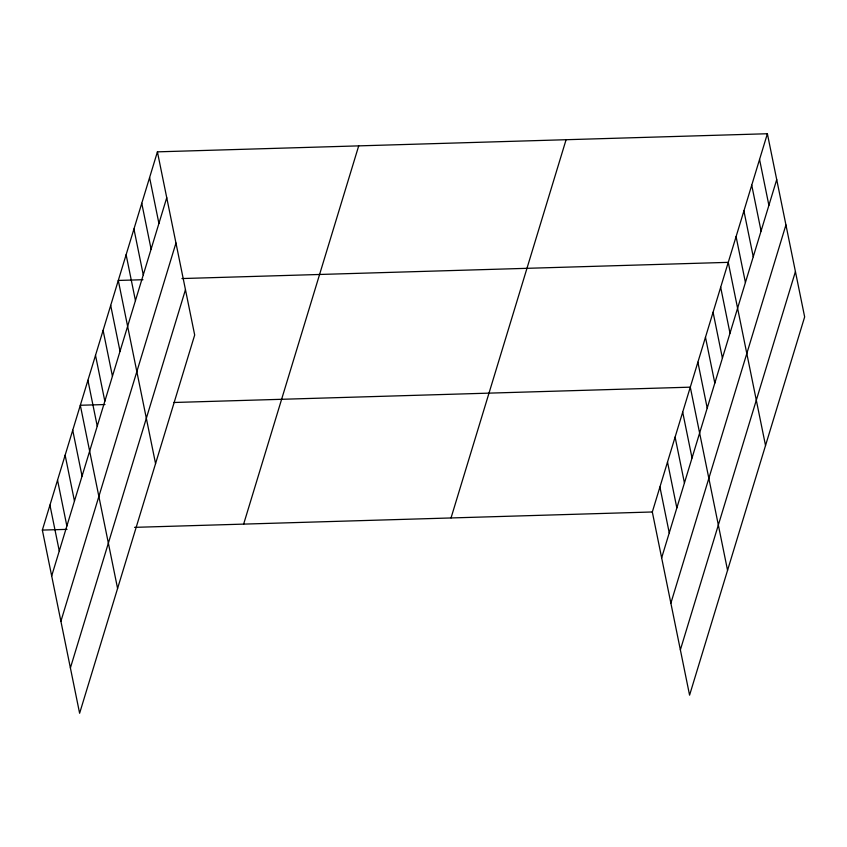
<?xml version="1.0" encoding="UTF-8"?>
<svg xmlns="http://www.w3.org/2000/svg" width="847" height="847" viewBox="0 0 847 847"><rect width="100%" height="100%" fill="white"/><g stroke="black" fill="none" stroke-linecap="round" stroke-linejoin="round"><path stroke-width="1.27" d="M157.415 151.846L194.683 335.02L79.618 713.259L42.35 530.084L157.415 151.846L767.382 133.741L804.65 316.916L689.585 695.154L652.317 511.98L767.382 133.741M51.678 575.949L166.743 197.711M60.899 621.264L175.964 243.025M70.396 667.944L185.461 289.706M243.64 524.113L358.705 145.875M451.028 517.951L566.092 139.713M661.655 557.845L776.72 179.606M670.877 603.159L785.931 224.921M680.374 649.84L795.428 271.601M142.963 279.711L118.294 280.452L155.562 463.616M181.925 278.557L728.261 262.348L765.529 445.511M104.996 404.538L80.317 405.268L117.585 588.443M173.826 402.494L690.294 387.164L727.562 570.338M42.35 530.084L67.029 529.354M134.557 527.353L652.317 511.98M759.558 159.458L768.896 205.334M751.734 185.186L761.072 231.051M743.91 210.903L753.248 256.768M736.085 236.62L745.424 282.496M720.67 287.302L729.998 333.178M713.079 312.268L722.406 358.143M705.477 337.233L714.815 383.098M697.886 362.198L707.213 408.063M682.693 412.129L692.031 457.994M675.101 437.084L684.44 482.959M667.51 462.049L676.838 507.925M659.919 487.014L669.246 532.879M149.591 177.563L158.918 223.439M141.767 203.291L151.094 249.156M133.942 229.008L143.27 274.873M126.118 254.725L135.446 300.6M110.692 305.407L120.03 351.283M103.101 330.372L112.439 376.248M95.51 355.338L104.837 401.203M87.919 380.303L97.246 426.168M72.726 430.234L82.053 476.099M65.134 455.188L74.462 501.064M57.543 480.154L66.871 526.029M49.941 505.119L59.279 550.995"/></g></svg>
